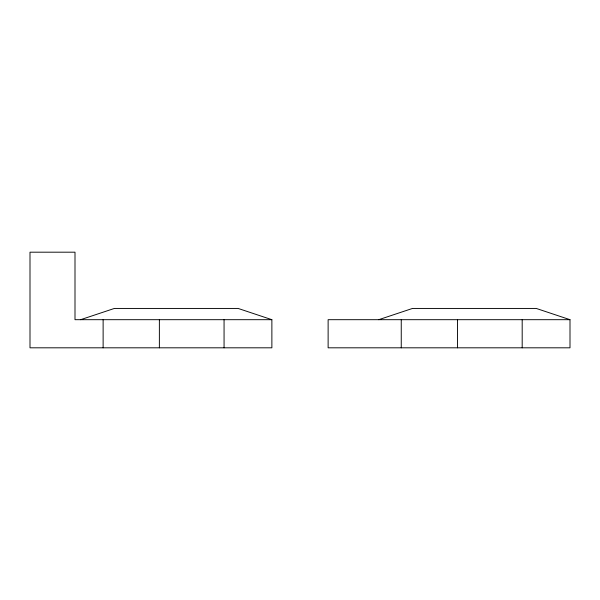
<?xml version="1.0" encoding="UTF-8"?>
<svg xmlns="http://www.w3.org/2000/svg" width="600" height="600" viewBox="0 0 600 600"><rect width="100%" height="100%" fill="white"/><g stroke="black" fill="none" stroke-linecap="round" stroke-linejoin="round"><path stroke-width="0.9" d="M80.625 319.688L114.375 308.438L238.125 308.438L271.875 319.688L271.875 347.812L30 347.812L30 252.188L75 252.188L75 319.688L271.875 319.688M378.75 319.688L412.5 308.438L536.25 308.438L570 319.688L570 347.812L328.125 347.812L328.125 319.688L570 319.688M522.188 319.688L522.188 347.812M457.5 319.688L457.5 347.812M401.25 319.688L401.25 347.812M224.062 319.688L224.062 347.812M159.375 319.688L159.375 347.812M103.125 319.688L103.125 347.812"/></g></svg>
